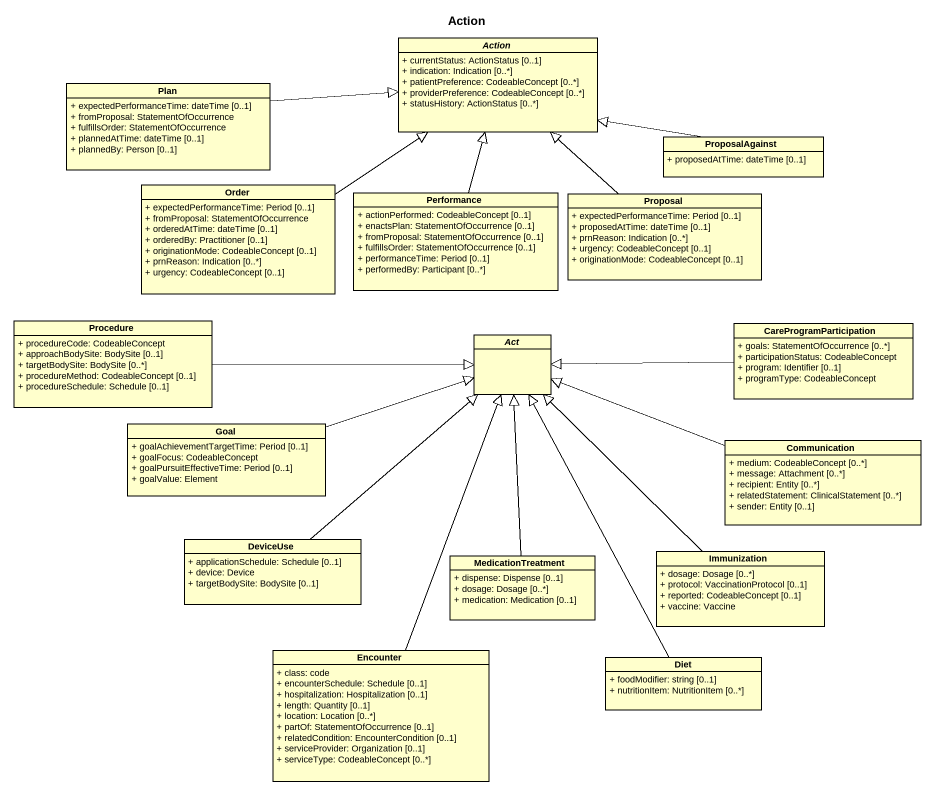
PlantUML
@startuml
title Action
hide circle
hide empty members
skinparam classAttributeIconSize 0
abstract class "Action" as Action_ {
  + currentStatus: ActionStatus [0..1]
  + indication: Indication [0..*]
  + patientPreference: CodeableConcept [0..*]
  + providerPreference: CodeableConcept [0..*]
  + statusHistory: ActionStatus [0..*]
}
class Plan {
  + expectedPerformanceTime: dateTime [0..1]
  + fromProposal: StatementOfOccurrence
  + fulfillsOrder: StatementOfOccurrence
  + plannedAtTime: dateTime [0..1]
  + plannedBy: Person [0..1]
}
class ProposalAgainst {
  + proposedAtTime: dateTime [0..1]
}
class Order {
  + expectedPerformanceTime: Period [0..1]
  + fromProposal: StatementOfOccurrence
  + orderedAtTime: dateTime [0..1]
  + orderedBy: Practitioner [0..1]
  + originationMode: CodeableConcept [0..1]
  + prnReason: Indication [0..*]
  + urgency: CodeableConcept [0..1]
}
class Performance {
  + actionPerformed: CodeableConcept [0..1]
  + enactsPlan: StatementOfOccurrence [0..1]
  + fromProposal: StatementOfOccurrence [0..1]
  + fulfillsOrder: StatementOfOccurrence [0..1]
  + performanceTime: Period [0..1]
  + performedBy: Participant [0..*]
}
class Proposal {
  + expectedPerformanceTime: Period [0..1]
  + proposedAtTime: dateTime [0..1]
  + prnReason: Indication [0..*]
  + urgency: CodeableConcept [0..1]
  + originationMode: CodeableConcept [0..1]
}
class Procedure {
  + procedureCode: CodeableConcept
  + approachBodySite: BodySite [0..1]
  + targetBodySite: BodySite [0..*]
  + procedureMethod: CodeableConcept [0..1]
  + procedureSchedule: Schedule [0..1]
}
abstract class Act
class CareProgramParticipation {
  + goals: StatementOfOccurrence [0..*]
  + participationStatus: CodeableConcept
  + program: Identifier [0..1]
  + programType: CodeableConcept
}
class Goal {
  + goalAchievementTargetTime: Period [0..1]
  + goalFocus: CodeableConcept
  + goalPursuitEffectiveTime: Period [0..1]
  + goalValue: Element
}
class Communication {
  + medium: CodeableConcept [0..*]
  + message: Attachment [0..*]
  + recipient: Entity [0..*]
  + relatedStatement: ClinicalStatement [0..*]
  + sender: Entity [0..1]
}
class DeviceUse {
  + applicationSchedule: Schedule [0..1]
  + device: Device
  + targetBodySite: BodySite [0..1]
}
class MedicationTreatment {
  + dispense: Dispense [0..1]
  + dosage: Dosage [0..*]
  + medication: Medication [0..1]
}
class Immunization {
  + dosage: Dosage [0..*]
  + protocol: VaccinationProtocol [0..1]
  + reported: CodeableConcept [0..1]
  + vaccine: Vaccine
}
class Encounter {
  + class: code
  + encounterSchedule: Schedule [0..1]
  + hospitalization: Hospitalization [0..1]
  + length: Quantity [0..1]
  + location: Location [0..*]
  + partOf: StatementOfOccurrence [0..1]
  + relatedCondition: EncounterCondition [0..1]
  + serviceProvider: Organization [0..1]
  + serviceType: CodeableConcept [0..*]
}
class Diet {
  + foodModifier: string [0..1]
  + nutritionItem: NutritionItem [0..*]
}
Plan -right-|> Action_
ProposalAgainst -left-|> Action_
Order -right-|> Action_
Performance -up-|> Action_
Proposal -up-|> Action_
Procedure -right-|> Act
CareProgramParticipation -left-|> Act
Goal -right-|> Act
Communication -left-|> Act
DeviceUse -up-|> Act
MedicationTreatment -up-|> Act
Immunization -up-|> Act
Encounter -up-|> Act
Diet -up-|> Act
@enduml
